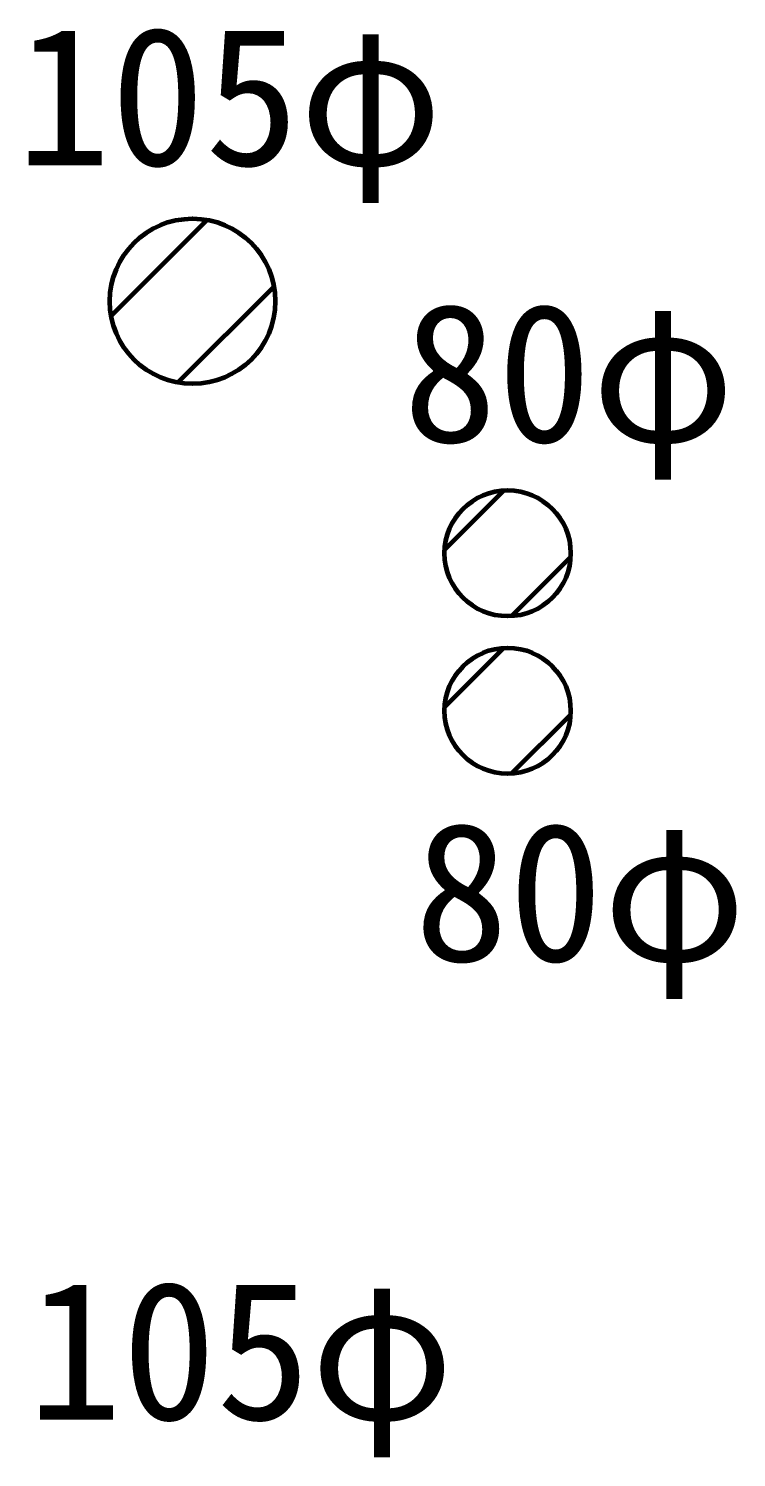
# Model space of a CAD drawing. Units: millimetres at full size. Extents: x -22551 to 92397, y -19340 to 14894.
# Drawn here: x 10274 to 10723, y 4940 to 5848 of the extents above; entities that cross this region are included whole.
import ezdxf
from ezdxf.enums import TextEntityAlignment as Align

# ---------------------------------------------------------------- set-up
doc = ezdxf.new("R2010")
doc.units = ezdxf.units.MM
doc.header["$LTSCALE"] = 70
doc.layers.add('1-3_スリーブ', color=1, linetype='Continuous', lineweight=60)
doc.styles.add('ＭＳ ゴシック', font='')
doc.styles.get('ＭＳ ゴシック').set_extended_font_data('MS Gothic')

msp = doc.modelspace()

# ---------------------------------------------------------------- linework, layer by layer
at = {"layer": '1-3_スリーブ'}
for p, q in [((10326.43, 5665.12), (10387.36, 5726.05)), ((10368.86, 5622.69), (10429.79, 5683.62)), ((10538.19, 5516.85), (10575.61, 5554.27)), ((10580.62, 5474.42), (10618.03, 5511.84)), ((10538.19, 5416.85), (10575.61, 5454.27)), ((10580.62, 5374.42), (10618.03, 5411.84))]:
    msp.add_line(p, q, dxfattribs=at)
for centre, radius in [((10378.11, 5674.37), 52.5), ((10578.11, 5514.34), 40), ((10578.11, 5414.34), 40)]:
    msp.add_circle(centre, radius, dxfattribs=at)

# ---------------------------------------------------------------- texts
at = {"layer": '1-3_スリーブ', "style": 'ＭＳ ゴシック'}
for s, p in [('105φ', (10266.24, 5734.22)), ('80φ', (10511.66, 5558.58)), ('80φ', (10518.88, 5228.94)), ('105φ', (10273.45, 4937.8))]:
    msp.add_text(s, height=87.98, dxfattribs=at).set_placement(p, align=Align.BOTTOM_LEFT)

doc.saveas('drawing.dxf')
